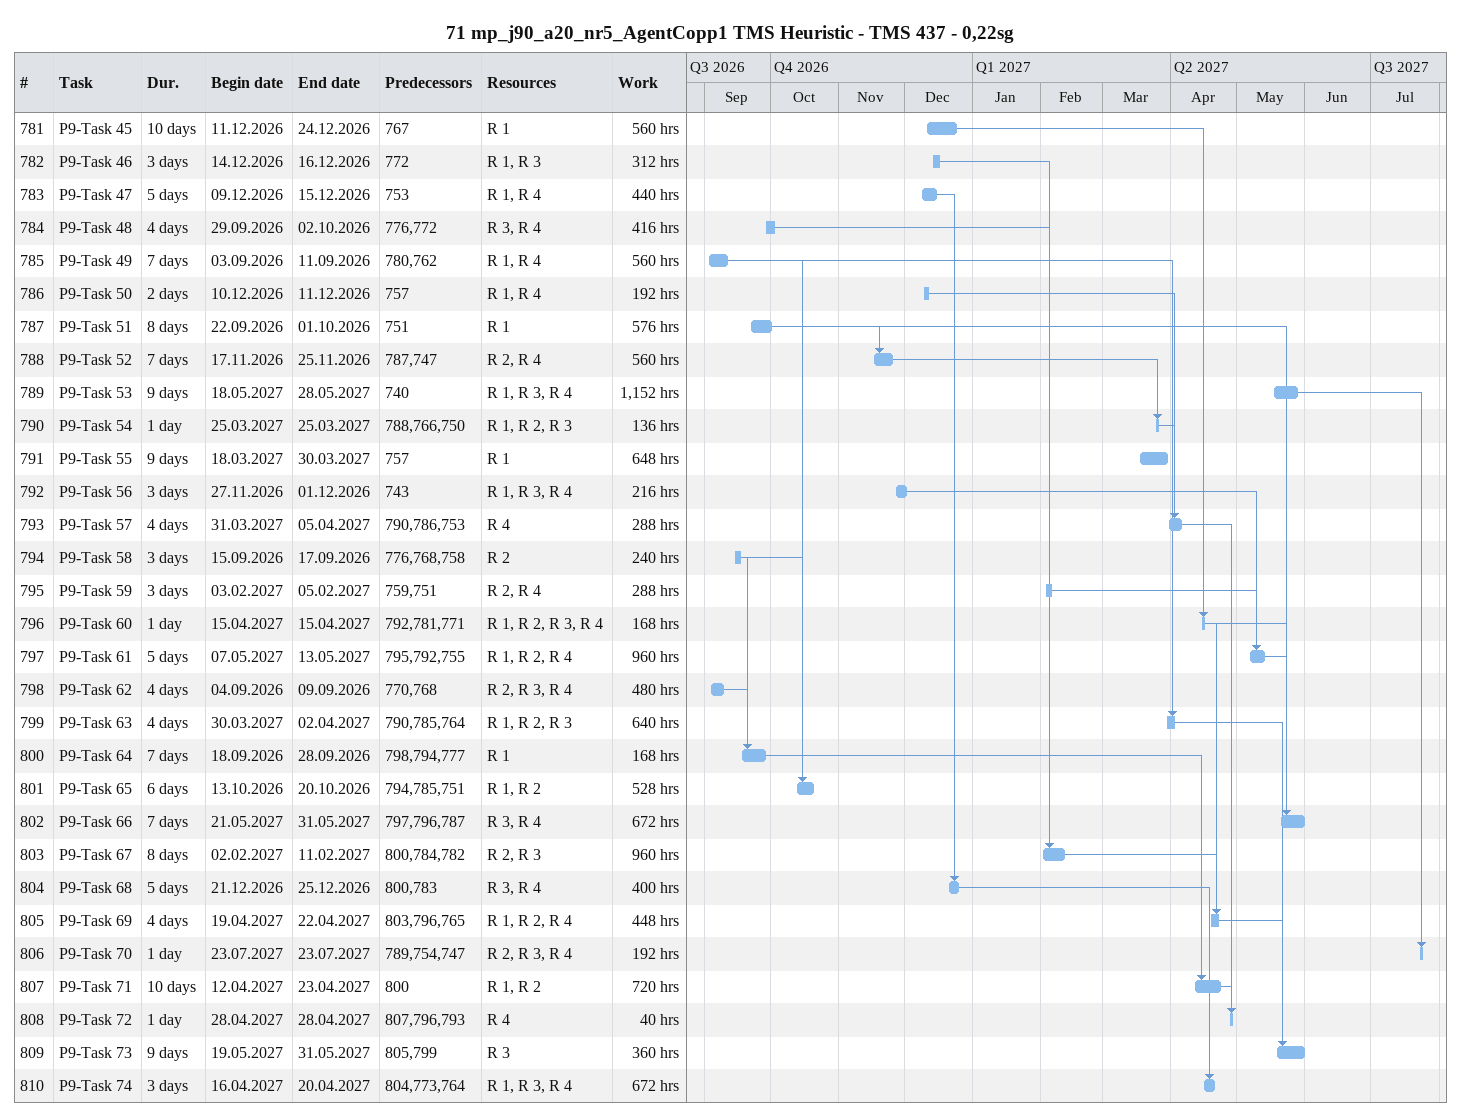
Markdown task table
71 mp_j90_a20_nr5_AgentCopp1 TMS Heuristic - TMS 437 - 0,22sg

| ID | Task | Duration | Start | Finish | Predecessors | Resources | Work (h) |
|---|---|---|---|---|---|---|---|
| 781 | P9-Task 45 | 10d | 2026-12-11 | 2026-12-24 | 767 | R 1 | 560 |
| 782 | P9-Task 46 | 3d | 2026-12-14 | 2026-12-16 | 772 | R 1, R 3 | 312 |
| 783 | P9-Task 47 | 5d | 2026-12-09 | 2026-12-15 | 753 | R 1, R 4 | 440 |
| 784 | P9-Task 48 | 4d | 2026-09-29 | 2026-10-02 | 776, 772 | R 3, R 4 | 416 |
| 785 | P9-Task 49 | 7d | 2026-09-03 | 2026-09-11 | 780, 762 | R 1, R 4 | 560 |
| 786 | P9-Task 50 | 2d | 2026-12-10 | 2026-12-11 | 757 | R 1, R 4 | 192 |
| 787 | P9-Task 51 | 8d | 2026-09-22 | 2026-10-01 | 751 | R 1 | 576 |
| 788 | P9-Task 52 | 7d | 2026-11-17 | 2026-11-25 | 787, 747 | R 2, R 4 | 560 |
| 789 | P9-Task 53 | 9d | 2027-05-18 | 2027-05-28 | 740 | R 1, R 3, R 4 | 1152 |
| 790 | P9-Task 54 | 1d | 2027-03-25 | 2027-03-25 | 788, 766, 750 | R 1, R 2, R 3 | 136 |
| 791 | P9-Task 55 | 9d | 2027-03-18 | 2027-03-30 | 757 | R 1 | 648 |
| 792 | P9-Task 56 | 3d | 2026-11-27 | 2026-12-01 | 743 | R 1, R 3, R 4 | 216 |
| 793 | P9-Task 57 | 4d | 2027-03-31 | 2027-04-05 | 790, 786, 753 | R 4 | 288 |
| 794 | P9-Task 58 | 3d | 2026-09-15 | 2026-09-17 | 776, 768, 758 | R 2 | 240 |
| 795 | P9-Task 59 | 3d | 2027-02-03 | 2027-02-05 | 759, 751 | R 2, R 4 | 288 |
| 796 | P9-Task 60 | 1d | 2027-04-15 | 2027-04-15 | 792, 781, 771 | R 1, R 2, R 3, R 4 | 168 |
| 797 | P9-Task 61 | 5d | 2027-05-07 | 2027-05-13 | 795, 792, 755 | R 1, R 2, R 4 | 960 |
| 798 | P9-Task 62 | 4d | 2026-09-04 | 2026-09-09 | 770, 768 | R 2, R 3, R 4 | 480 |
| 799 | P9-Task 63 | 4d | 2027-03-30 | 2027-04-02 | 790, 785, 764 | R 1, R 2, R 3 | 640 |
| 800 | P9-Task 64 | 7d | 2026-09-18 | 2026-09-28 | 798, 794, 777 | R 1 | 168 |
| 801 | P9-Task 65 | 6d | 2026-10-13 | 2026-10-20 | 794, 785, 751 | R 1, R 2 | 528 |
| 802 | P9-Task 66 | 7d | 2027-05-21 | 2027-05-31 | 797, 796, 787 | R 3, R 4 | 672 |
| 803 | P9-Task 67 | 8d | 2027-02-02 | 2027-02-11 | 800, 784, 782 | R 2, R 3 | 960 |
| 804 | P9-Task 68 | 5d | 2026-12-21 | 2026-12-25 | 800, 783 | R 3, R 4 | 400 |
| 805 | P9-Task 69 | 4d | 2027-04-19 | 2027-04-22 | 803, 796, 765 | R 1, R 2, R 4 | 448 |
| 806 | P9-Task 70 | 1d | 2027-07-23 | 2027-07-23 | 789, 754, 747 | R 2, R 3, R 4 | 192 |
| 807 | P9-Task 71 | 10d | 2027-04-12 | 2027-04-23 | 800 | R 1, R 2 | 720 |
| 808 | P9-Task 72 | 1d | 2027-04-28 | 2027-04-28 | 807, 796, 793 | R 4 | 40 |
| 809 | P9-Task 73 | 9d | 2027-05-19 | 2027-05-31 | 805, 799 | R 3 | 360 |
| 810 | P9-Task 74 | 3d | 2027-04-16 | 2027-04-20 | 804, 773, 764 | R 1, R 3, R 4 | 672 |
